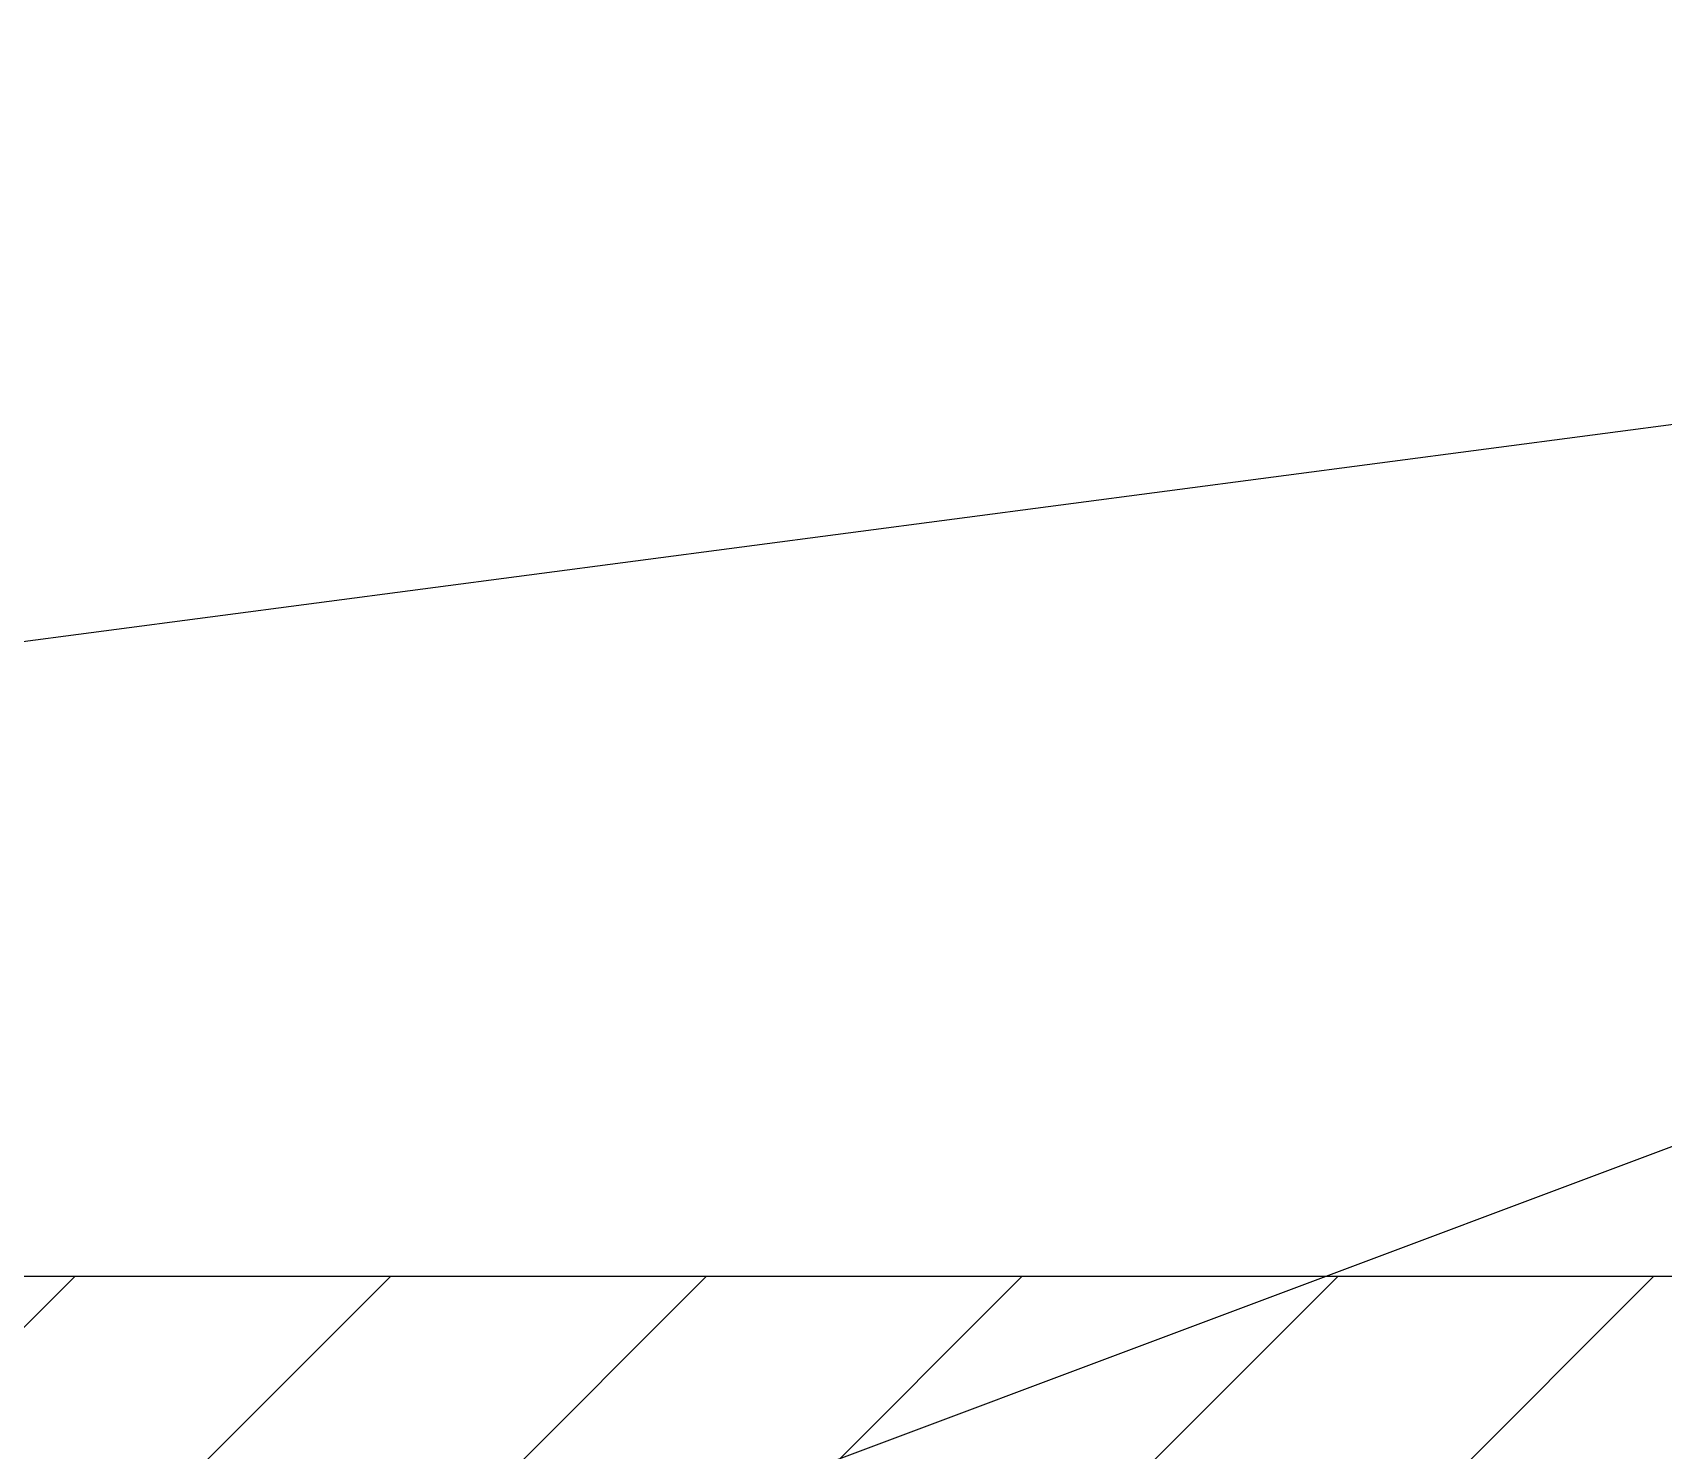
# Model space of a CAD drawing. Header units: millimetres. Extents: x 0 to 37514, y 0 to 8910.
# Drawn here: x 21996.5 to 22460.3, y 1699.5 to 2102.5 of the extents above; entities that cross this region are included whole.
import ezdxf

# ---------------------------------------------------------------- set-up
doc = ezdxf.new("R2010")
doc.units = ezdxf.units.MM
doc.styles.get("Standard").update_dxf_attribs({"font": 'ISOCP.SHX', "bigfont": 'WHGTXT.SHX'})
doc.dimstyles.new('PS-20', dxfattribs={"dimscale": 20, "dimtxt": 3.2, "dimasz": 2.5, "dimexe": 2, "dimexo": 2.5, "dimgap": 2, "dimtad": 1, "dimtoh": 1, "dimrnd": 0.05, "dimzin": 12, "dimdsep": 46, "dimtxsty": 'Standard', "dimcen": 0, "dimclrt": 2, "dimazin": 3, "dimtfac": 1, "dimtofl": 0, "dimtmove": 0, "dimatfit": 3, "dimfxl": 0, "dimtolj": 1, "dimtzin": 0, "dimarcsym": 0})

msp = doc.modelspace()

# ---------------------------------------------------------------- hatches: boundary and pattern name
h = msp.add_hatch()
h.set_pattern_fill('ANSI31', color=250, scale=20)
h.set_pattern_definition([(45, (8921.596, -6847.837), (-44.90128, 44.90128), [])])
h.paths.add_polyline_path([(23046.111, 1289.003), (23046.111, 1749.003), (19046.111, 1749.003), (19046.111, 1289.003)])
h.paths.add_polyline_path([(20571.715, 1430.827), (20892.215, 1430.827), (20892.215, 1582.218), (20571.715, 1582.218)], flags=16)

# ---------------------------------------------------------------- linework, layer by layer
at = {"color": 250}
msp.add_line((19046.111, 1749.003), (23046.111, 1749.003), dxfattribs=at)

# ---------------------------------------------------------------- leaders
at = {"color": 1}
for points in [[(21458.911, 1859.003), (23308.251, 2102.487)], [(21574.111, 1452.967), (23308.251, 2102.487)]]:
    msp.add_leader(points, dimstyle='PS-20', override={"dimgap": 2, "dimtad": 1}, dxfattribs=at)

doc.saveas('drawing.dxf')
